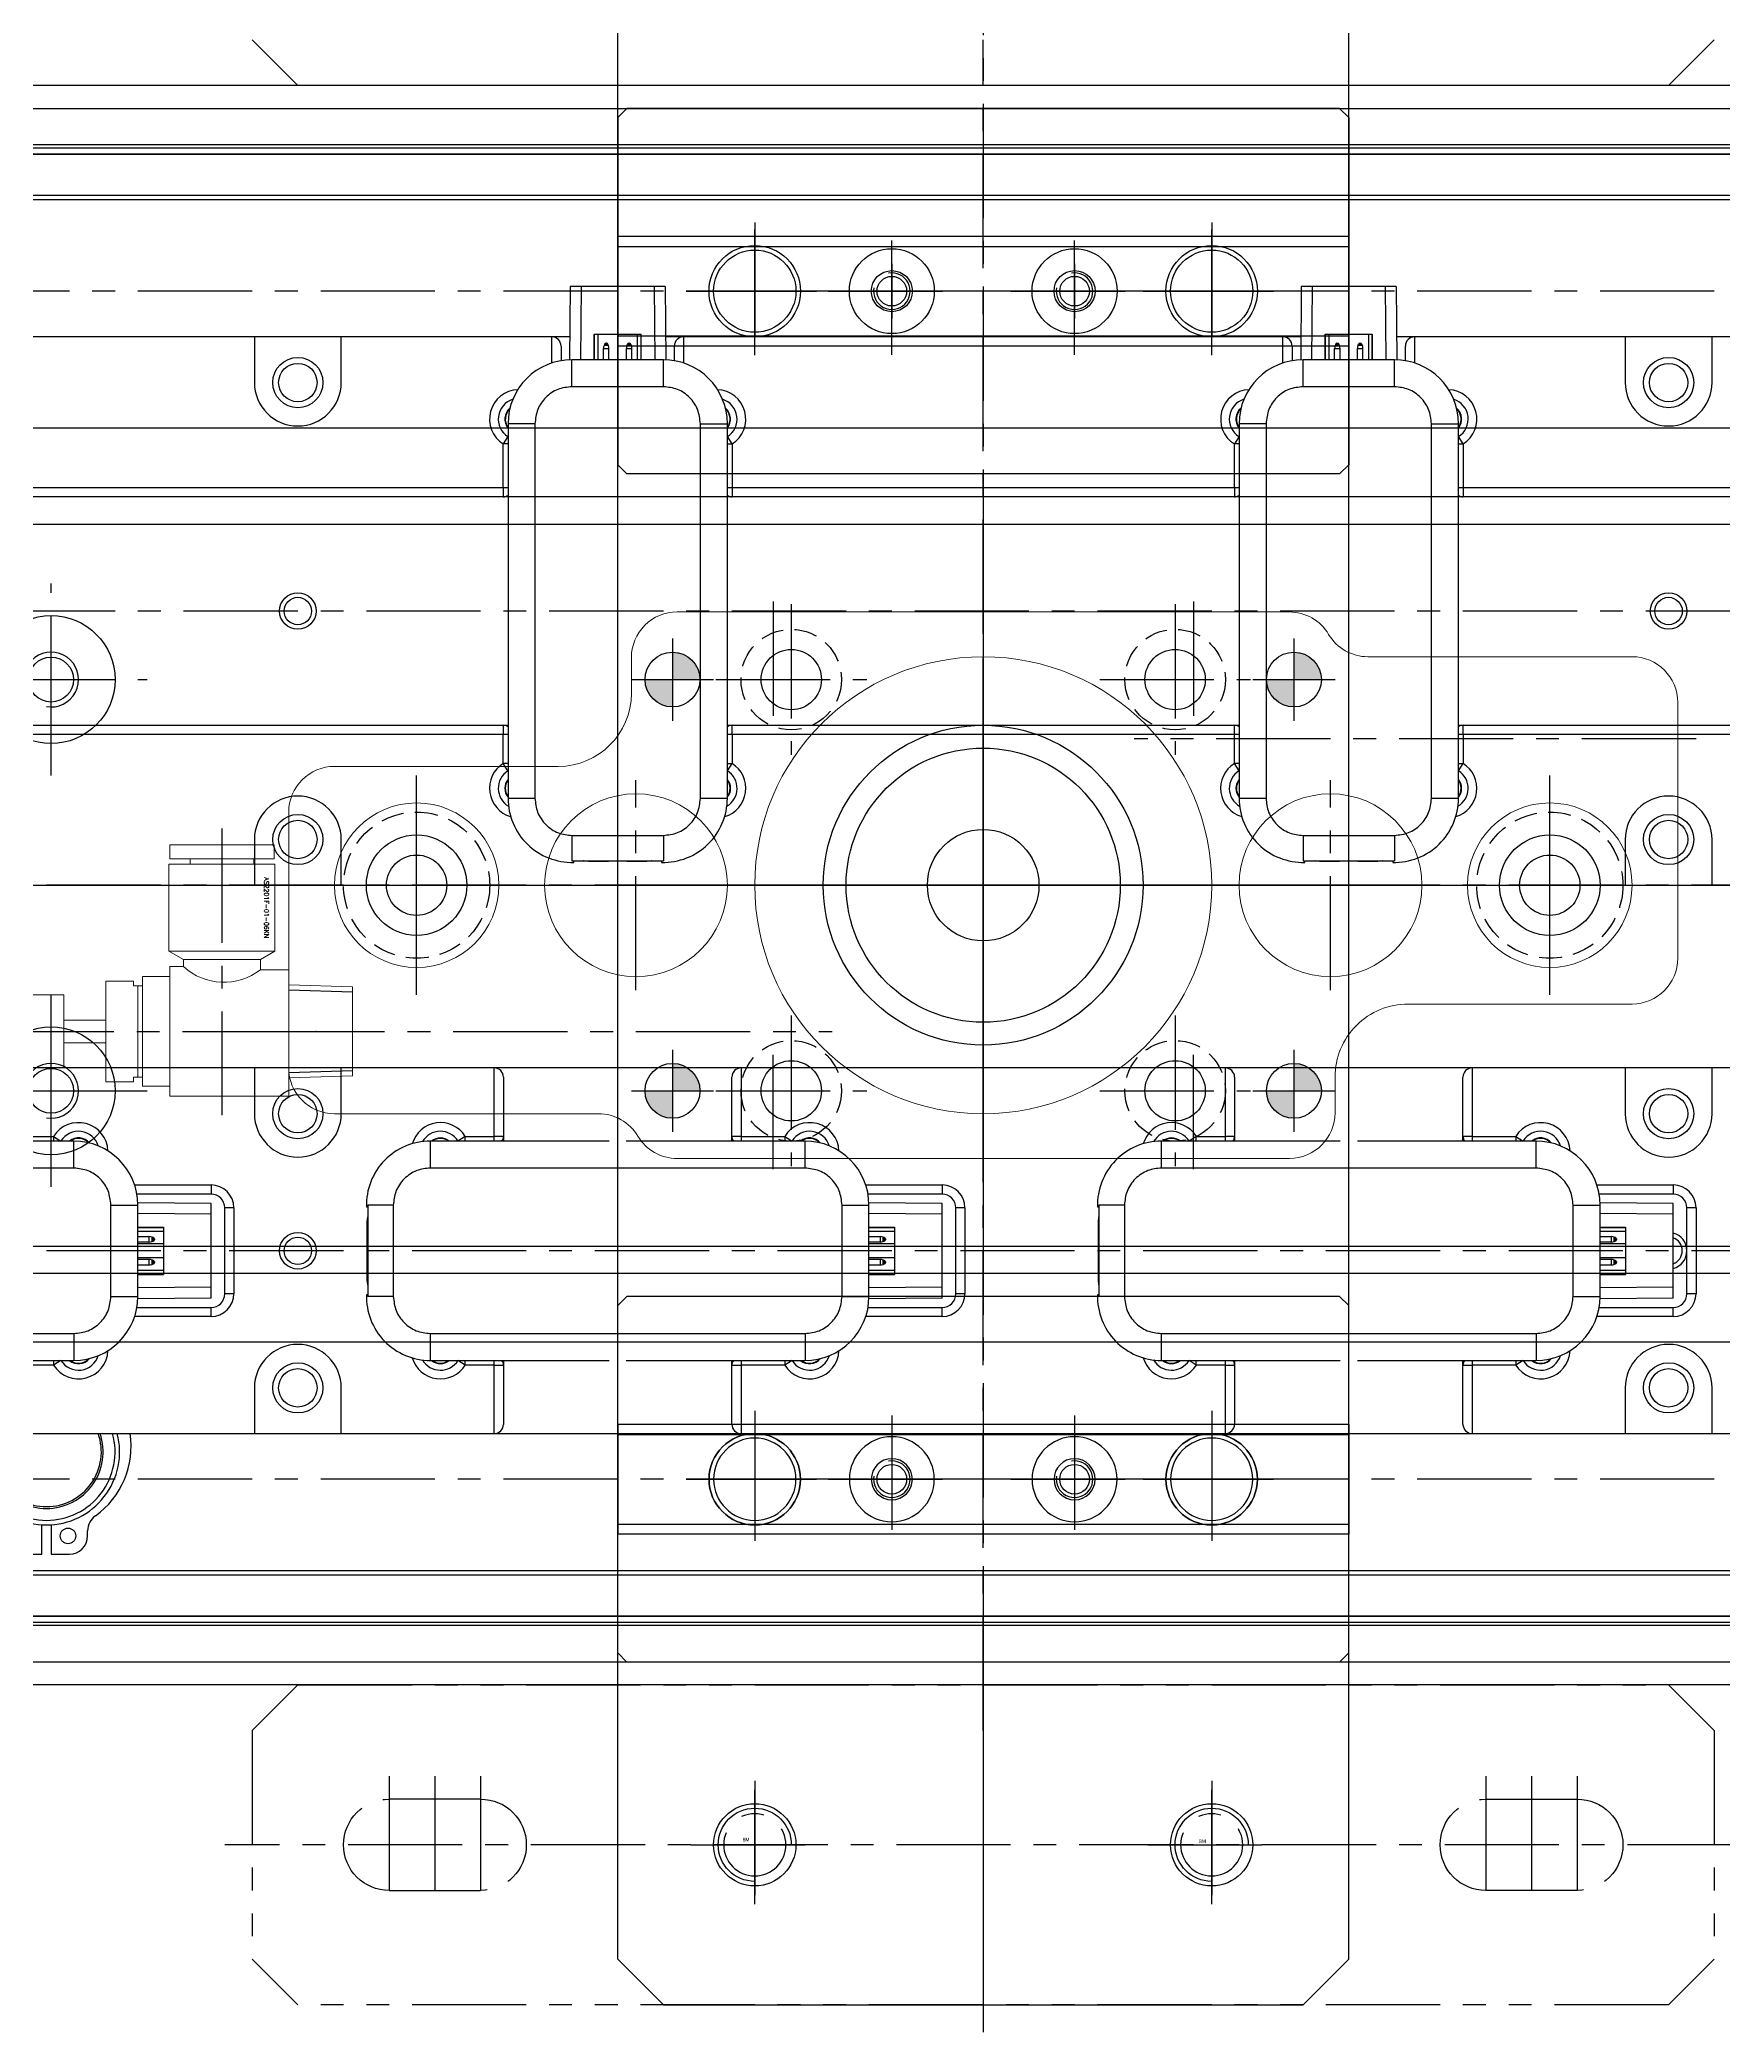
# Model space of a CAD drawing. Header units: inches. Extents: x 0 to 23821, y 0 to 11279.
# Drawn here: x 5733.9 to 5918.1, y 5067.3 to 5285.3 of the extents above; entities that cross this region are included whole.
import ezdxf
from ezdxf.enums import TextEntityAlignment as Align

# ---------------------------------------------------------------- set-up
doc = ezdxf.new("R2010")
doc.units = ezdxf.units.IN
doc.header["$LTSCALE"] = 10
doc.header["$MEASUREMENT"] = 0
for name, pattern in [('CENTER', [2, 1.25, -0.25, 0.25, -0.25]), ('HIDDEN', [0.375, 0.25, -0.125]), ('PHANTOM', [2.5, 1.25, -0.25, 0.25, -0.25, 0.25, -0.25])]:
    doc.linetypes.add(name, pattern=pattern)
for name, color, linetype in [('11', 1, 'CENTER'), ('22', 2, 'HIDDEN'), ('44', 4, 'Continuous'), ('66', 6, 'PHANTOM'), ('B', 123, 'Continuous'), ('G', 231, 'Continuous'), ('P', 142, 'Continuous'), ('T', 3, 'Continuous'), ('Y', 60, 'Continuous')]:
    doc.layers.add(name, color=color, linetype=linetype)
doc.layers.add('88', color=35, linetype='Continuous', lineweight=5)
doc.styles.add('H', font='romans.shx', dxfattribs={"bigfont": 'whgtxt.shx'})
doc.styles.add('SCI', font='')
doc.styles.get('SCI').set_extended_font_data('Gulim')

# ---------------------------------------------------------------- blocks, each defined once
blk = doc.blocks.new('A$C21f345d0')
for p, q in [((6520, -12), (280, -12)), ((6520, -57), (280, -57)), ((6520, -142), (280, -142)), ((6520, -187), (280, -187))]:
    blk.add_line(p, q)
at = {"layer": '11'}
for p, q in [((6520, -34.5), (280, -34.5)), ((279.95, -99.5), (6520, -99.5)), ((6520, -164.5), (280, -164.5))]:
    blk.add_line(p, q, dxfattribs=at)
at = {"layer": 'B'}
for p, q in [((6520, -19.5), (280, -19.5)), ((6520, -49.5), (280, -49.5)), ((6520, -149.5), (280, -149.5)), ((6520, -179.5), (280, -179.5))]:
    blk.add_line(p, q, dxfattribs=at)
at = {"layer": 'G'}
for p, q in [((6520, -18.5), (280, -18.5)), ((6520, -180.5), (280, -180.5))]:
    blk.add_line(p, q, dxfattribs=at)
blk = doc.blocks.new('A$Ce158b9f5')
for p, q in [((15, 177.5), (325, 177.5)), ((330.63, 173.13), (9.37, 173.13)), ((14.5, 168), (325.5, 168)), ((325, 167.5), (15, 167.5)), ((124.81, 158), (124.74, 150)), ((135.19, 158), (124.81, 158)), ((126.01, 158), (125.94, 150)), ((133.99, 158), (134.06, 150)), ((135.19, 158), (135.26, 150)), ((204.81, 158), (204.74, 150)), ((215.19, 158), (204.81, 158)), ((206.01, 158), (205.94, 150)), ((213.99, 158), (214.06, 150)), ((215.19, 158), (215.26, 150)), ((127.42, 150), (127.42, 152.8)), ((127.42, 152.8), (132.58, 152.8)), ((127.45, 150), (127.45, 152.8)), ((127.85, 150), (127.85, 152.8)), ((132.15, 152.8), (132.15, 150)), ((132.55, 152.8), (132.55, 150)), ((132.58, 150), (132.58, 152.8)), ((207.42, 150), (207.42, 152.8)), ((207.42, 152.8), (212.58, 152.8)), ((207.45, 150), (207.45, 152.8)), ((207.85, 150), (207.85, 152.8)), ((212.15, 152.8), (212.15, 150)), ((212.55, 152.8), (212.55, 150)), ((212.58, 150), (212.58, 152.8)), ((90.25, 152.5), (57.2, 152.5)), ((90.25, 152.5), (90.25, 147.5)), ((99.75, 152.5), (90.25, 152.5)), ((99.75, 147.5), (99.75, 152.5)), ((122.8, 152.5), (99.75, 152.5)), ((124.77, 152.5), (122.8, 152.5)), ((122.8, 149.65), (122.8, 152.5)), ((123.8, 151.5), (123.8, 149.9)), ((128.45, 150), (128.45, 151.21)), ((128.45, 151.21), (129.05, 151.21)), ((128.56, 151.7), (128.51, 151.55)), ((128.99, 151.55), (128.51, 151.55)), ((128.94, 151.7), (128.56, 151.7)), ((128.71, 151.8), (128.79, 151.8)), ((128.99, 151.55), (128.94, 151.7)), ((129.05, 150), (129.05, 151.21)), ((130.95, 151.21), (131.55, 151.21)), ((130.95, 150), (130.95, 151.21)), ((131.01, 151.55), (131.06, 151.7)), ((131.49, 151.55), (131.01, 151.55)), ((131.44, 151.7), (131.06, 151.7)), ((131.21, 151.8), (131.29, 151.8)), ((131.44, 151.7), (131.49, 151.55)), ((131.55, 150), (131.55, 151.21)), ((137.2, 152.5), (135.23, 152.5)), ((136.2, 149.9), (136.2, 151.5)), ((202.8, 152.5), (137.2, 152.5)), ((137.2, 152.5), (137.2, 149.65)), ((204.77, 152.5), (202.8, 152.5)), ((202.8, 149.65), (202.8, 152.5)), ((203.8, 151.5), (203.8, 149.9)), ((208.45, 150), (208.45, 151.21)), ((208.45, 151.21), (209.05, 151.21)), ((208.56, 151.7), (208.51, 151.55)), ((208.99, 151.55), (208.51, 151.55)), ((208.94, 151.7), (208.56, 151.7)), ((208.71, 151.8), (208.79, 151.8)), ((208.99, 151.55), (208.94, 151.7)), ((209.05, 150), (209.05, 151.21)), ((210.95, 151.21), (211.55, 151.21)), ((210.95, 150), (210.95, 151.21)), ((211.01, 151.55), (211.06, 151.7)), ((211.49, 151.55), (211.01, 151.55)), ((211.44, 151.7), (211.06, 151.7)), ((211.21, 151.8), (211.29, 151.8)), ((211.44, 151.7), (211.49, 151.55)), ((211.55, 150), (211.55, 151.21)), ((217.2, 152.5), (215.23, 152.5)), ((216.2, 149.9), (216.2, 151.5)), ((240.25, 152.5), (217.2, 152.5)), ((217.2, 152.5), (217.2, 149.65)), ((240.25, 152.5), (240.25, 147.5)), ((249.75, 152.5), (240.25, 152.5)), ((249.75, 147.5), (249.75, 152.5)), ((282.8, 152.5), (249.75, 152.5)), ((135, 150), (125, 150)), ((125, 147.05), (125, 150)), ((135, 147.05), (135, 150)), ((215, 150), (205, 150)), ((205, 147.05), (205, 150)), ((215, 147.05), (215, 150)), ((135, 147.05), (125, 147.05)), ((215, 147.05), (205, 147.05)), ((118, 143), (118, 102)), ((120.95, 143), (118, 143)), ((120.95, 143), (120.95, 102)), ((139.05, 102), (139.05, 143)), ((139.05, 143), (142, 143)), ((142, 102), (142, 143)), ((198, 143), (198, 102)), ((200.95, 143), (198, 143)), ((200.95, 143), (200.95, 102)), ((219.05, 102), (219.05, 143)), ((219.05, 143), (222, 143)), ((222, 102), (222, 143)), ((117.99, 141.58), (117.48, 140.78)), ((117.48, 136), (117.48, 140.78)), ((118, 140.78), (117.48, 140.78)), ((142, 140.78), (142.52, 140.78)), ((142.52, 140.78), (142.01, 141.58)), ((142.52, 140.78), (142.52, 136)), ((197.99, 141.58), (197.48, 140.78)), ((197.48, 136), (197.48, 140.78)), ((198, 140.78), (197.48, 140.78)), ((222, 140.78), (222.52, 140.78)), ((222.52, 140.78), (222.01, 141.58)), ((222.52, 140.78), (222.52, 136)), ((62.52, 136), (117.48, 136)), ((117.48, 136), (117.48, 135)), ((117.48, 136), (118, 136)), ((142, 136), (142.52, 136)), ((142.52, 136), (197.48, 136)), ((142.52, 136), (142.52, 135)), ((197.48, 136), (197.48, 135)), ((197.48, 136), (198, 136)), ((222, 136), (222.52, 136)), ((222.52, 136), (277.48, 136)), ((222.52, 136), (222.52, 135)), ((117.48, 135), (62.52, 135)), ((118, 135), (117.48, 135)), ((142.52, 135), (142, 135)), ((197.48, 135), (142.52, 135)), ((198, 135), (197.48, 135)), ((222.52, 135), (222, 135)), ((277.48, 135), (222.52, 135)), ((62.52, 110), (117.48, 110)), ((117.48, 110), (117.48, 109)), ((117.48, 110), (118, 110)), ((142, 110), (142.52, 110)), ((142.52, 109), (142.52, 110)), ((142.52, 110), (197.48, 110)), ((197.48, 109), (197.48, 110)), ((197.48, 110), (198, 110)), ((222, 110), (222.52, 110)), ((222.52, 110), (277.48, 110)), ((222.52, 109), (222.52, 110)), ((117.48, 109), (62.52, 109)), ((117.48, 105.82), (117.48, 109)), ((118, 109), (117.48, 109)), ((142.52, 109), (142, 109)), ((142.52, 109), (142.52, 105.82)), ((197.48, 109), (142.52, 109)), ((197.48, 105.82), (197.48, 109)), ((198, 109), (197.48, 109)), ((222.52, 109), (222, 109)), ((277.48, 109), (222.52, 109)), ((222.52, 109), (222.52, 105.82)), ((117.99, 105.02), (117.48, 105.82)), ((118, 105.82), (117.48, 105.82)), ((142, 105.82), (142.52, 105.82)), ((142.01, 105.02), (142.52, 105.82)), ((197.99, 105.02), (197.48, 105.82)), ((198, 105.82), (197.48, 105.82)), ((222, 105.82), (222.52, 105.82)), ((222.01, 105.02), (222.52, 105.82)), ((120.95, 102), (118, 102)), ((142, 102), (139.05, 102)), ((200.95, 102), (198, 102)), ((222, 102), (219.05, 102)), ((90.25, 97.5), (90.25, 92.5)), ((99.75, 92.5), (99.75, 97.5)), ((125, 97.95), (135, 97.95)), ((125, 97.95), (125, 95.16)), ((135, 97.95), (135, 95.16)), ((205, 97.95), (215, 97.95)), ((205, 97.95), (205, 95.16)), ((215, 97.95), (215, 95.16)), ((240.25, 97.5), (240.25, 92.5)), ((249.75, 92.5), (249.75, 97.5)), ((125, 95.16), (135, 95.16)), ((125.19, 95), (125.21, 95.16)), ((126.8, 95.16), (126.8, 95.1)), ((129, 95.1), (126.8, 95.1)), ((133.2, 95.1), (131, 95.1)), ((133.2, 95.16), (133.2, 95.1)), ((134.79, 95.16), (134.81, 95)), ((205, 95.16), (215, 95.16)), ((205.19, 95), (205.21, 95.16)), ((206.8, 95.16), (206.8, 95.1)), ((209, 95.1), (206.8, 95.1)), ((213.2, 95.1), (211, 95.1)), ((213.2, 95.16), (213.2, 95.1)), ((214.79, 95.16), (214.81, 95)), ((35, 92.5), (305, 92.5)), ((315, 72.5), (25, 72.5)), ((90.25, 72.5), (90.25, 67.5)), ((99.75, 67.5), (99.75, 72.5)), ((116.5, 65.02), (116.5, 72.5)), ((143.5, 72.5), (143.5, 65.02)), ((196.5, 65.02), (196.5, 72.5)), ((223.5, 72.5), (223.5, 65.02)), ((240.25, 72.5), (240.25, 67.5)), ((249.75, 67.5), (249.75, 72.5)), ((117.5, 71.5), (117.5, 65.02)), ((142.5, 65.02), (142.5, 71.5)), ((197.5, 71.5), (197.5, 65.02)), ((222.5, 65.02), (222.5, 71.5)), ((70.5, 64.5), (50.94, 64.5)), ((63.5, 65.02), (68.28, 65.02)), ((68.28, 65.02), (69.08, 64.51)), ((68.28, 65.02), (68.28, 64.5)), ((70.5, 61.55), (70.5, 64.5)), ((129.06, 64.5), (109.5, 64.5)), ((109.5, 61.55), (109.5, 64.5)), ((113.32, 65.02), (112.52, 64.51)), ((113.32, 65.02), (116.5, 65.02)), ((113.32, 64.5), (113.32, 65.02)), ((117.5, 65.02), (116.5, 65.02)), ((116.5, 64.5), (116.5, 65.02)), ((117.5, 65.02), (117.5, 64.5)), ((150.5, 64.5), (130.94, 64.5)), ((143.5, 65.02), (142.5, 65.02)), ((142.5, 64.5), (142.5, 65.02)), ((143.5, 65.02), (148.28, 65.02)), ((143.5, 65.02), (143.5, 64.5)), ((148.28, 65.02), (149.08, 64.51)), ((148.28, 65.02), (148.28, 64.5)), ((150.5, 61.55), (150.5, 64.5)), ((209.06, 64.5), (189.5, 64.5)), ((189.5, 61.55), (189.5, 64.5)), ((193.32, 65.02), (192.52, 64.51)), ((193.32, 65.02), (196.5, 65.02)), ((193.32, 64.5), (193.32, 65.02)), ((197.5, 65.02), (196.5, 65.02)), ((196.5, 64.5), (196.5, 65.02)), ((197.5, 65.02), (197.5, 64.5)), ((230.5, 64.5), (210.94, 64.5)), ((223.5, 65.02), (222.5, 65.02)), ((222.5, 64.5), (222.5, 65.02)), ((223.5, 65.02), (228.28, 65.02)), ((223.5, 65.02), (223.5, 64.5)), ((228.28, 65.02), (229.08, 64.51)), ((228.28, 65.02), (228.28, 64.5)), ((230.5, 61.55), (230.5, 64.5)), ((70.5, 61.55), (29.5, 61.55)), ((150.5, 61.55), (109.5, 61.55)), ((230.5, 61.55), (189.5, 61.55)), ((77.15, 59.7), (85.5, 59.7)), ((85.5, 59.7), (85.5, 58.7)), ((157.15, 59.7), (165.5, 59.7)), ((165.5, 59.7), (165.5, 58.7)), ((237.15, 59.7), (245.5, 59.7)), ((245.5, 59.7), (245.5, 58.7)), ((74.55, 47.5), (74.55, 57.5)), ((74.55, 57.5), (77.5, 57.5)), ((85.5, 58.7), (77.4, 58.7)), ((85.5, 57.69), (77.5, 57.76)), ((77.5, 47.5), (77.5, 57.5)), ((88, 57.2), (87, 57.2)), ((87, 47.8), (87, 57.2)), ((88, 57.2), (88, 47.8)), ((102.5, 57.31), (102.66, 57.29)), ((102.66, 57.5), (102.66, 47.5)), ((105.45, 57.5), (102.66, 57.5)), ((105.45, 57.5), (105.45, 47.5)), ((154.55, 47.5), (154.55, 57.5)), ((154.55, 57.5), (157.5, 57.5)), ((165.5, 58.7), (157.4, 58.7)), ((165.5, 57.69), (157.5, 57.76)), ((157.5, 47.5), (157.5, 57.5)), ((167, 47.8), (167, 57.2)), ((168, 57.2), (167, 57.2)), ((168, 57.2), (168, 47.8)), ((182.5, 57.31), (182.66, 57.29)), ((182.66, 57.5), (182.66, 47.5)), ((185.45, 57.5), (182.66, 57.5)), ((185.45, 57.5), (185.45, 47.5)), ((234.55, 47.5), (234.55, 57.5)), ((234.55, 57.5), (237.5, 57.5)), ((245.5, 58.7), (237.4, 58.7)), ((245.5, 57.69), (237.5, 57.76)), ((237.5, 47.5), (237.5, 57.5)), ((248, 57.2), (247, 57.2)), ((247, 47.8), (247, 57.2)), ((248, 57.2), (248, 47.8)), ((85.5, 56.49), (77.5, 56.56)), ((77.5, 55.08), (80.3, 55.08)), ((77.5, 55.05), (80.3, 55.05)), ((77.5, 54.65), (80.3, 54.65)), ((80.3, 55.08), (80.3, 49.92)), ((85.5, 48.51), (85.5, 56.49)), ((102.6, 49.3), (102.6, 55.7)), ((102.6, 55.7), (102.66, 55.7)), ((165.5, 56.49), (157.5, 56.56)), ((157.5, 55.08), (160.3, 55.08)), ((157.5, 55.05), (160.3, 55.05)), ((157.5, 54.65), (160.3, 54.65)), ((160.3, 55.08), (160.3, 49.92)), ((165.5, 48.51), (165.5, 56.49)), ((182.6, 49.3), (182.6, 55.7)), ((182.6, 55.7), (182.66, 55.7)), ((245.5, 56.49), (237.5, 56.56)), ((237.5, 55.08), (240.3, 55.08)), ((237.5, 55.05), (240.3, 55.05)), ((237.5, 54.65), (240.3, 54.65)), ((240.3, 55.08), (240.3, 49.92)), ((245.5, 48.51), (245.5, 56.49)), ((77.5, 54.05), (78.71, 54.05)), ((78.71, 53.45), (77.5, 53.45)), ((80.3, 53.25), (77.5, 53.25)), ((78.71, 54.05), (78.71, 53.45)), ((79.05, 53.51), (79.05, 53.99)), ((79.2, 53.94), (79.05, 53.99)), ((79.05, 53.51), (79.2, 53.56)), ((79.2, 53.56), (79.2, 53.94)), ((79.3, 53.79), (79.3, 53.71)), ((157.5, 54.05), (158.71, 54.05)), ((158.71, 53.45), (157.5, 53.45)), ((160.3, 53.25), (157.5, 53.25)), ((158.71, 54.05), (158.71, 53.45)), ((159.05, 53.51), (159.05, 53.99)), ((159.2, 53.94), (159.05, 53.99)), ((159.05, 53.51), (159.2, 53.56)), ((159.2, 53.56), (159.2, 53.94)), ((159.3, 53.79), (159.3, 53.71)), ((237.5, 54.05), (238.71, 54.05)), ((238.71, 53.45), (237.5, 53.45)), ((240.3, 53.25), (237.5, 53.25)), ((238.71, 54.05), (238.71, 53.45)), ((239.05, 53.51), (239.05, 53.99)), ((239.2, 53.94), (239.05, 53.99)), ((239.05, 53.51), (239.2, 53.56)), ((239.2, 53.56), (239.2, 53.94)), ((239.3, 53.79), (239.3, 53.71)), ((77.5, 51.75), (80.3, 51.75)), ((78.71, 51.55), (77.5, 51.55)), ((77.5, 50.95), (78.71, 50.95)), ((80.3, 50.35), (77.5, 50.35)), ((78.71, 51.55), (78.71, 50.95)), ((79.05, 51.01), (79.05, 51.49)), ((79.05, 51.49), (79.2, 51.44)), ((79.2, 51.06), (79.05, 51.01)), ((79.2, 51.06), (79.2, 51.44)), ((79.3, 51.29), (79.3, 51.21)), ((157.5, 51.75), (160.3, 51.75)), ((158.71, 51.55), (157.5, 51.55)), ((157.5, 50.95), (158.71, 50.95)), ((160.3, 50.35), (157.5, 50.35)), ((158.71, 51.55), (158.71, 50.95)), ((159.05, 51.01), (159.05, 51.49)), ((159.05, 51.49), (159.2, 51.44)), ((159.2, 51.06), (159.05, 51.01)), ((159.2, 51.06), (159.2, 51.44)), ((159.3, 51.29), (159.3, 51.21)), ((237.5, 51.75), (240.3, 51.75)), ((238.71, 51.55), (237.5, 51.55)), ((237.5, 50.95), (238.71, 50.95)), ((240.3, 50.35), (237.5, 50.35)), ((238.71, 51.55), (238.71, 50.95)), ((239.05, 51.01), (239.05, 51.49)), ((239.05, 51.49), (239.2, 51.44)), ((239.2, 51.06), (239.05, 51.01)), ((239.2, 51.06), (239.2, 51.44)), ((239.3, 51.29), (239.3, 51.21)), ((80.3, 49.95), (77.5, 49.95)), ((77.5, 49.92), (80.3, 49.92)), ((85.5, 48.51), (77.5, 48.44)), ((102.6, 49.3), (102.66, 49.3)), ((160.3, 49.95), (157.5, 49.95)), ((157.5, 49.92), (160.3, 49.92)), ((165.5, 48.51), (157.5, 48.44)), ((182.6, 49.3), (182.66, 49.3)), ((240.3, 49.95), (237.5, 49.95)), ((237.5, 49.92), (240.3, 49.92)), ((245.5, 48.51), (237.5, 48.44)), ((74.55, 47.5), (77.5, 47.5)), ((77.4, 46.3), (85.5, 46.3)), ((85.5, 47.31), (77.5, 47.24)), ((85.5, 45.3), (85.5, 46.3)), ((88, 47.8), (87, 47.8)), ((102.66, 47.71), (102.5, 47.69)), ((105.45, 47.5), (102.66, 47.5)), ((154.55, 47.5), (157.5, 47.5)), ((157.4, 46.3), (165.5, 46.3)), ((165.5, 47.31), (157.5, 47.24)), ((165.5, 45.3), (165.5, 46.3)), ((168, 47.8), (167, 47.8)), ((182.66, 47.71), (182.5, 47.69)), ((185.45, 47.5), (182.66, 47.5)), ((234.55, 47.5), (237.5, 47.5)), ((237.4, 46.3), (245.5, 46.3)), ((245.5, 47.31), (237.5, 47.24)), ((245.5, 45.3), (245.5, 46.3)), ((248, 47.8), (247, 47.8)), ((85.5, 45.3), (77.15, 45.3)), ((165.5, 45.3), (157.15, 45.3)), ((245.5, 45.3), (237.15, 45.3)), ((29.5, 43.45), (70.5, 43.45)), ((70.5, 43.45), (70.5, 40.5)), ((109.5, 43.45), (150.5, 43.45)), ((109.5, 40.5), (109.5, 43.45)), ((150.5, 43.45), (150.5, 40.5)), ((189.5, 43.45), (230.5, 43.45)), ((189.5, 40.5), (189.5, 43.45)), ((230.5, 43.45), (230.5, 40.5)), ((50.94, 40.5), (70.5, 40.5)), ((68.28, 39.98), (63.5, 39.98)), ((68.28, 40.5), (68.28, 39.98)), ((69.08, 40.49), (68.28, 39.98)), ((109.5, 40.5), (129.06, 40.5)), ((113.32, 39.98), (112.52, 40.49)), ((113.32, 39.98), (113.32, 40.5)), ((116.5, 39.98), (113.32, 39.98)), ((116.5, 39.98), (116.5, 40.5)), ((116.5, 32.5), (116.5, 39.98)), ((116.5, 39.98), (117.5, 39.98)), ((117.5, 40.5), (117.5, 39.98)), ((117.5, 39.98), (117.5, 33.5)), ((130.94, 40.5), (150.5, 40.5)), ((142.5, 39.98), (142.5, 40.5)), ((142.5, 39.98), (143.5, 39.98)), ((142.5, 33.5), (142.5, 39.98)), ((143.5, 40.5), (143.5, 39.98)), ((143.5, 39.98), (143.5, 32.5)), ((148.28, 39.98), (143.5, 39.98)), ((148.28, 40.5), (148.28, 39.98)), ((149.08, 40.49), (148.28, 39.98)), ((189.5, 40.5), (209.06, 40.5)), ((193.32, 39.98), (192.52, 40.49)), ((193.32, 39.98), (193.32, 40.5)), ((196.5, 39.98), (193.32, 39.98)), ((196.5, 39.98), (196.5, 40.5)), ((196.5, 32.5), (196.5, 39.98)), ((196.5, 39.98), (197.5, 39.98)), ((197.5, 40.5), (197.5, 39.98)), ((197.5, 39.98), (197.5, 33.5)), ((210.94, 40.5), (230.5, 40.5)), ((222.5, 39.98), (222.5, 40.5)), ((222.5, 39.98), (223.5, 39.98)), ((222.5, 33.5), (222.5, 39.98)), ((223.5, 40.5), (223.5, 39.98)), ((223.5, 39.98), (223.5, 32.5)), ((228.28, 39.98), (223.5, 39.98)), ((228.28, 40.5), (228.28, 39.98)), ((229.08, 40.49), (228.28, 39.98)), ((90.25, 37.5), (90.25, 32.5)), ((99.75, 32.5), (99.75, 37.5)), ((240.25, 37.5), (240.25, 32.5)), ((249.75, 32.5), (249.75, 37.5)), ((25, 32.5), (315, 32.5)), ((67, 19.3), (67, 22.52)), ((68, 22.52), (68, 19.3)), ((72, 21.3), (72, 21.87)), ((15, 17.5), (325, 17.5)), ((65, 19.3), (67, 19.3)), ((68, 19.3), (70, 19.3)), ((325.5, 17), (14.5, 17)), ((9.37, 11.87), (330.63, 11.87)), ((325, 7.5), (15, 7.5))]:
    blk.add_line(p, q)
at = {"flags": 128}
for points in [[(126.8, 95.1), (126.31, 95.15), (126.27, 95.16)], [(133.73, 95.16), (133.69, 95.15), (133.2, 95.1)], [(206.8, 95.1), (206.31, 95.15), (206.27, 95.16)], [(213.73, 95.16), (213.69, 95.15), (213.2, 95.1)], [(102.6, 55.7), (102.65, 56.19), (102.66, 56.23)], [(182.6, 55.7), (182.65, 56.19), (182.66, 56.23)], [(102.66, 48.77), (102.65, 48.81), (102.6, 49.3)], [(182.66, 48.77), (182.65, 48.81), (182.6, 49.3)]]:
    blk.add_lwpolyline(points, dxfattribs=at)
for centre, radius in [((95, 147.5), 2.75), ((95, 147.5), 2.1), ((245, 147.5), 2.75), ((245, 147.5), 2.1), ((95, 122.5), 2), ((245, 122.5), 2), ((95, 122.5), 1.5), ((245, 122.5), 1.5), ((95, 97.5), 2.75), ((95, 97.5), 2.1), ((245, 97.5), 2.75), ((245, 97.5), 2.1), ((95, 67.5), 2.75), ((245, 67.5), 2.75), ((95, 67.5), 2.1), ((245, 67.5), 2.1), ((95, 52.5), 2), ((95, 52.5), 1.5), ((95, 37.5), 2.75), ((95, 37.5), 2.1), ((245, 37.5), 2.75), ((245, 37.5), 2.1)]:
    blk.add_circle(centre, radius)
for centre, radius, start, end in [((122.8, 151.5), 1, 0, 90), ((129.45, 151.21), 1, 160, 180), ((128.71, 151.65), 0.15, 90, 160), ((128.79, 151.65), 0.15, 20, 90), ((128.05, 151.21), 1, 0, 20), ((131.95, 151.21), 1, 160, 180), ((131.21, 151.65), 0.15, 90, 160), ((131.29, 151.65), 0.15, 20, 90), ((130.55, 151.21), 1, 0, 20), ((137.2, 151.5), 1, 90, 180), ((202.8, 151.5), 1, 0, 90), ((209.45, 151.21), 1, 160, 180), ((208.71, 151.65), 0.15, 90, 160), ((208.79, 151.65), 0.15, 20, 90), ((208.05, 151.21), 1, 0, 20), ((211.95, 151.21), 1, 160, 180), ((211.21, 151.65), 0.15, 90, 160), ((211.29, 151.65), 0.15, 20, 90), ((210.55, 151.21), 1, 0, 20), ((217.2, 151.5), 1, 90, 180), ((125, 143), 7, 90, 180), ((135, 143), 7, 0, 90), ((205, 143), 7, 90, 180), ((215, 143), 7, 0, 90), ((95, 147.5), 4.75, 180, 0), ((119.2, 143.5), 3.22, 92.3296, 237.7055), ((140.8, 143.5), 3.22, 302.2945, 87.6704), ((199.2, 143.5), 3.22, 92.3296, 237.7055), ((220.8, 143.5), 3.22, 302.2945, 87.6704), ((245, 147.5), 4.75, 180, 0), ((119.2, 143.5), 2.27, 107.1614, 237.7055), ((119.2, 143.5), 1.55, 129.767, 219.3275), ((119.2, 143.5), 1.5, 132.4943, 216.8699), ((140.8, 143.5), 2.27, 302.2945, 72.8386), ((140.8, 143.5), 1.55, 320.6725, 50.233), ((140.8, 143.5), 1.5, 323.1301, 47.5057), ((199.2, 143.5), 2.27, 107.1614, 237.7055), ((199.2, 143.5), 1.55, 129.767, 219.3275), ((199.2, 143.5), 1.5, 132.4943, 216.8699), ((220.8, 143.5), 2.27, 302.2945, 72.8386), ((220.8, 143.5), 1.55, 320.6725, 50.233), ((220.8, 143.5), 1.5, 323.1301, 47.5057), ((117.48, 135.91), 0.914, 270.1215, 304.8657), ((142.52, 135.91), 0.914, 235.1343, 269.8785), ((197.48, 135.91), 0.914, 270.1215, 304.8657), ((222.52, 135.91), 0.914, 235.1343, 269.8785), ((117.48, 109.09), 0.914, 55.1343, 89.8785), ((142.52, 109.09), 0.914, 90.1215, 124.8657), ((197.48, 109.09), 0.914, 55.1343, 89.8785), ((222.52, 109.09), 0.914, 90.1215, 124.8657), ((119.2, 103.1), 3.22, 122.2945, 253.5613), ((119.2, 103.1), 2.27, 122.2945, 239.6863), ((140.8, 103.1), 3.22, 286.4387, 57.7055), ((140.8, 103.1), 2.27, 300.3137, 57.7055), ((199.2, 103.1), 3.22, 122.2945, 253.5613), ((199.2, 103.1), 2.27, 122.2945, 239.6863), ((220.8, 103.1), 3.22, 286.4387, 57.7055), ((220.8, 103.1), 2.27, 300.3137, 57.7055), ((119.2, 103.1), 1.55, 140.6725, 219.3275), ((119.2, 103.1), 1.5, 143.1301, 216.8699), ((140.8, 103.1), 1.55, 320.6725, 39.3275), ((140.8, 103.1), 1.5, 323.1301, 36.8699), ((199.2, 103.1), 1.55, 140.6725, 219.3275), ((199.2, 103.1), 1.5, 143.1301, 216.8699), ((220.8, 103.1), 1.55, 320.6725, 39.3275), ((220.8, 103.1), 1.5, 323.1301, 36.8699), ((95, 97.5), 4.75, 0, 180), ((125, 102), 7, 180, 271.5443), ((135, 102), 7, 268.4557, 0), ((205, 102), 7, 180, 271.5443), ((215, 102), 7, 268.4557, 0), ((245, 97.5), 4.75, 0, 180), ((116.5, 71.5), 1, 0, 90), ((143.5, 71.5), 1, 90, 180), ((196.5, 71.5), 1, 0, 90), ((223.5, 71.5), 1, 90, 180), ((71, 63.3), 3.22, 2.3296, 147.7055), ((71, 63.3), 2.27, 17.1614, 147.7055), ((95, 67.5), 4.75, 180, 0), ((110.6, 63.3), 3.22, 32.2945, 163.5613), ((110.6, 63.3), 2.27, 32.2945, 149.6863), ((151, 63.3), 3.22, 2.3296, 147.7055), ((151, 63.3), 2.27, 17.1614, 147.7055), ((190.6, 63.3), 3.22, 32.2945, 163.5613), ((190.6, 63.3), 2.27, 32.2945, 149.6863), ((231, 63.3), 3.22, 2.3296, 147.7055), ((231, 63.3), 2.27, 17.1614, 147.7055), ((245, 67.5), 4.75, 180, 0), ((71, 63.3), 1.55, 39.767, 129.3275), ((71, 63.3), 1.5, 42.4943, 126.8699), ((70.5, 57.5), 7, 0, 90), ((109.5, 57.5), 7, 90, 181.5443), ((110.6, 63.3), 1.55, 50.6725, 129.3275), ((110.6, 63.3), 1.5, 53.1301, 126.8699), ((116.59, 65.02), 0.914, 325.1343, 359.8785), ((143.41, 65.02), 0.914, 180.1215, 214.8657), ((151, 63.3), 1.55, 39.767, 129.3275), ((151, 63.3), 1.5, 42.4943, 126.8699), ((150.5, 57.5), 7, 0, 90), ((189.5, 57.5), 7, 90, 181.5443), ((190.6, 63.3), 1.55, 50.6725, 129.3275), ((190.6, 63.3), 1.5, 53.1301, 126.8699), ((196.59, 65.02), 0.914, 325.1343, 359.8785), ((223.41, 65.02), 0.914, 180.1215, 214.8657), ((231, 63.3), 1.55, 39.767, 129.3275), ((231, 63.3), 1.5, 42.4943, 126.8699), ((230.5, 57.5), 7, 0, 90), ((85.5, 57.2), 2.5, 0, 90), ((165.5, 57.2), 2.5, 0, 90), ((245.5, 57.2), 2.5, 0, 90), ((85.5, 57.2), 1.5, 0, 90), ((165.5, 57.2), 1.5, 0, 90), ((245.5, 57.2), 1.5, 0, 90), ((78.71, 53.05), 1, 70, 90), ((78.71, 54.45), 1, 270, 290), ((79.15, 53.79), 0.15, 0, 70), ((79.15, 53.71), 0.15, 290, 360), ((158.71, 53.05), 1, 70, 90), ((158.71, 54.45), 1, 270, 290), ((159.15, 53.79), 0.15, 0, 70), ((159.15, 53.71), 0.15, 290, 360), ((238.71, 53.05), 1, 70, 90), ((238.71, 54.45), 1, 270, 290), ((239.15, 53.79), 0.15, 0, 70), ((239.15, 53.71), 0.15, 290, 360), ((245, 52.5), 2, 0, 75.5225), ((245, 52.5), 1.5, 289.4712, 70.5288), ((245, 52.5), 2, 284.4775, 0), ((78.71, 50.55), 1, 70, 90), ((78.71, 51.95), 1, 270, 290), ((79.15, 51.29), 0.15, 0, 70), ((79.15, 51.21), 0.15, 290, 0), ((158.71, 50.55), 1, 70, 90), ((158.71, 51.95), 1, 270, 290), ((159.15, 51.29), 0.15, 0, 70), ((159.15, 51.21), 0.15, 290, 0), ((238.71, 50.55), 1, 70, 90), ((238.71, 51.95), 1, 270, 290), ((239.15, 51.29), 0.15, 0, 70), ((239.15, 51.21), 0.15, 290, 0), ((70.5, 47.5), 7, 270, 0), ((85.5, 47.8), 2.5, 270, 0), ((85.5, 47.8), 1.5, 270, 0), ((109.5, 47.5), 7, 178.4557, 270), ((150.5, 47.5), 7, 270, 0), ((165.5, 47.8), 2.5, 270, 0), ((165.5, 47.8), 1.5, 270, 0), ((189.5, 47.5), 7, 178.4557, 270), ((230.5, 47.5), 7, 270, 0), ((245.5, 47.8), 2.5, 270, 0), ((245.5, 47.8), 1.5, 270, 0), ((71, 41.7), 3.22, 212.2945, 357.6704), ((95, 37.5), 4.75, 0, 180), ((151, 41.7), 3.22, 212.2945, 357.6704), ((231, 41.7), 3.22, 212.2945, 357.6704), ((245, 37.5), 4.75, 0, 180), ((71, 41.7), 2.27, 212.2945, 342.8386), ((71, 41.7), 1.55, 230.6725, 320.233), ((71, 41.7), 1.5, 233.1301, 317.5057), ((110.6, 41.7), 3.22, 196.4387, 327.7055), ((110.6, 41.7), 2.27, 210.3137, 327.7055), ((110.6, 41.7), 1.55, 230.6725, 309.3275), ((110.6, 41.7), 1.5, 233.1301, 306.8699), ((116.59, 39.98), 0.914, 0.1215, 34.8657), ((143.41, 39.98), 0.914, 145.1343, 179.8785), ((151, 41.7), 2.27, 212.2945, 342.8386), ((151, 41.7), 1.55, 230.6725, 320.233), ((151, 41.7), 1.5, 233.1301, 317.5057), ((190.6, 41.7), 3.22, 196.4387, 327.7055), ((190.6, 41.7), 2.27, 210.3137, 327.7055), ((190.6, 41.7), 1.55, 230.6725, 309.3275), ((190.6, 41.7), 1.5, 233.1301, 306.8699), ((196.59, 39.98), 0.914, 0.1215, 34.8657), ((223.41, 39.98), 0.914, 145.1343, 179.8785), ((231, 41.7), 2.27, 212.2945, 342.8386), ((231, 41.7), 1.55, 230.6725, 320.233), ((231, 41.7), 1.5, 233.1301, 317.5057), ((116.5, 33.5), 1, 270, 0), ((143.5, 33.5), 1, 180, 270), ((196.5, 33.5), 1, 270, 0), ((223.5, 33.5), 1, 180, 270), ((67.5, 30.5), 8, 165.5225, 270), ((67.5, 30.5), 7.5, 164.534, 270), ((67.5, 30.5), 6.2, 161.1809, 270), ((67.5, 30.5), 6, 160.5288, 270), ((67.5, 30.5), 8, 270, 14.4775), ((67.5, 30.5), 7.5, 270, 15.466), ((67.5, 30.5), 6.2, 270, 18.8191), ((67.5, 30.5), 6, 270, 19.4712), ((67.5, 31.05), 9.25, 305.2944, 9.0187), ((74, 21.87), 2, 125.2944, 180), ((70, 21.3), 2, 270, 0)]:
    blk.add_arc(centre, radius, start, end)
for points in [[(125, 147.05), (124.47, 146.99), (123.41, 146.87), (122.07, 145.93), (121.13, 144.59), (121.01, 143.53), (120.95, 143)], [(139.05, 143), (138.99, 143.53), (138.87, 144.59), (137.93, 145.93), (136.59, 146.87), (135.53, 146.99), (135, 147.05)], [(205, 147.05), (204.47, 146.99), (203.41, 146.87), (202.07, 145.93), (201.13, 144.59), (201.01, 143.53), (200.95, 143)], [(219.05, 143), (218.99, 143.53), (218.87, 144.59), (217.93, 145.93), (216.59, 146.87), (215.53, 146.99), (215, 147.05)], [(135, 97.95), (135.53, 98.01), (136.59, 98.13), (137.93, 99.07), (138.87, 100.41), (138.99, 101.47), (139.05, 102)], [(215, 97.95), (215.53, 98.01), (216.59, 98.13), (217.93, 99.07), (218.87, 100.41), (218.99, 101.47), (219.05, 102)], [(74.55, 57.5), (74.49, 58.03), (74.37, 59.09), (73.43, 60.43), (72.09, 61.37), (71.03, 61.49), (70.5, 61.55)], [(154.55, 57.5), (154.49, 58.03), (154.37, 59.09), (153.43, 60.43), (152.09, 61.37), (151.03, 61.49), (150.5, 61.55)], [(234.55, 57.5), (234.49, 58.03), (234.37, 59.09), (233.43, 60.43), (232.09, 61.37), (231.03, 61.49), (230.5, 61.55)], [(70.5, 43.45), (71.03, 43.51), (72.09, 43.63), (73.43, 44.57), (74.37, 45.91), (74.49, 46.97), (74.55, 47.5)], [(105.45, 47.5), (105.51, 46.97), (105.63, 45.91), (106.57, 44.57), (107.91, 43.63), (108.97, 43.51), (109.5, 43.45)], [(150.5, 43.45), (151.03, 43.51), (152.09, 43.63), (153.43, 44.57), (154.37, 45.91), (154.49, 46.97), (154.55, 47.5)], [(185.45, 47.5), (185.51, 46.97), (185.63, 45.91), (186.57, 44.57), (187.91, 43.63), (188.97, 43.51), (189.5, 43.45)], [(230.5, 43.45), (231.03, 43.51), (232.09, 43.63), (233.43, 44.57), (234.37, 45.91), (234.49, 46.97), (234.55, 47.5)], [(70.7, 21.3), (70.69, 21.41), (70.66, 21.63), (70.47, 21.92), (70.18, 22.11), (69.85, 22.17), (69.52, 22.11), (69.23, 21.92), (69.04, 21.63), (68.98, 21.3), (69.04, 20.97), (69.23, 20.68), (69.52, 20.49), (69.85, 20.43), (70.18, 20.49), (70.47, 20.68), (70.66, 20.97), (70.69, 21.19), (70.7, 21.3)]]:
    blk.add_open_spline(points, degree=3)
for points, knots in [([(120.95, 102), (121, 101.49), (121.09, 100.71), (121.59, 99.76), (122.12, 99.12), (122.76, 98.59), (123.71, 98.09), (124.49, 98), (125, 97.95)], [0, 0, 0, 0, 0.239457, 0.368361, 0.5, 0.631639, 0.760543, 1, 1, 1, 1]), ([(200.95, 102), (201, 101.49), (201.09, 100.71), (201.59, 99.76), (202.12, 99.12), (202.76, 98.59), (203.71, 98.09), (204.49, 98), (205, 97.95)], [0, 0, 0, 0, 0.239457, 0.368361, 0.5, 0.631639, 0.760543, 1, 1, 1, 1]), ([(109.5, 61.55), (108.99, 61.5), (108.21, 61.41), (107.26, 60.91), (106.62, 60.38), (106.09, 59.74), (105.59, 58.79), (105.5, 58.01), (105.45, 57.5)], [0, 0, 0, 0, 0.239457, 0.368361, 0.5, 0.631639, 0.760543, 1, 1, 1, 1]), ([(189.5, 61.55), (188.99, 61.5), (188.21, 61.41), (187.26, 60.91), (186.62, 60.38), (186.09, 59.74), (185.59, 58.79), (185.5, 58.01), (185.45, 57.5)], [0, 0, 0, 0, 0.2394568, 0.3683607, 0.5, 0.6316393, 0.7605432, 1, 1, 1, 1]), ([(85.5, 56.49), (85.5, 56.64), (85.5, 56.96), (85.5, 57.35), (85.5, 57.63), (85.5, 57.67), (85.5, 57.69)], [0, 0, 0, 0, 0.250002, 0.5, 0.749998, 1, 1, 1, 1]), ([(165.5, 56.49), (165.5, 56.64), (165.5, 56.96), (165.5, 57.35), (165.5, 57.63), (165.5, 57.67), (165.5, 57.69)], [0, 0, 0, 0, 0.2500024, 0.5, 0.7499976, 1, 1, 1, 1]), ([(245.5, 56.49), (245.5, 56.64), (245.5, 56.96), (245.5, 57.35), (245.5, 57.63), (245.5, 57.67), (245.5, 57.69)], [0, 0, 0, 0, 0.2500024, 0.5, 0.7499976, 1, 1, 1, 1]), ([(85.5, 47.31), (85.5, 47.33), (85.5, 47.37), (85.5, 47.65), (85.5, 48.04), (85.5, 48.36), (85.5, 48.51)], [0, 0, 0, 0, 0.250002, 0.5, 0.749998, 1, 1, 1, 1]), ([(165.5, 47.31), (165.5, 47.33), (165.5, 47.37), (165.5, 47.65), (165.5, 48.04), (165.5, 48.36), (165.5, 48.51)], [0, 0, 0, 0, 0.250002, 0.5, 0.749998, 1, 1, 1, 1]), ([(245.5, 47.31), (245.5, 47.33), (245.5, 47.37), (245.5, 47.65), (245.5, 48.04), (245.5, 48.36), (245.5, 48.51)], [0, 0, 0, 0, 0.250002, 0.5, 0.749998, 1, 1, 1, 1])]:
    blk.add_open_spline(points, degree=3, knots=knots)
at = {"layer": '11'}
for p, q in [((170, 0), (170, 185)), ((130, 27.5), (130, 157.5)), ((210, 27.5), (210, 157.5)), ((315, 122.5), (25, 122.5)), ((340, 92.5), (0, 92.5)), ((320, 52.5), (15, 52.5))]:
    blk.add_line(p, q, dxfattribs=at)
at = {"layer": 'Y'}
for p, q in [((13, 172.5), (327, 172.5)), ((13, 12.5), (327, 12.5))]:
    blk.add_line(p, q, dxfattribs=at)
blk = doc.blocks.new('SMTAPM6', base_point=(1696.01, 1983.9))
at = {"color": 7, "linetype": 'Continuous'}
blk.add_circle((1696.01, 1983.9), 2.46, dxfattribs=at)
at = {"layer": '11'}
for p, q in [((1696.01, 1979.4), (1696.01, 1988.4)), ((1691.51, 1983.9), (1700.51, 1983.9))]:
    blk.add_line(p, q, dxfattribs=at)
at = {"layer": 'T', "linetype": 'Continuous'}
blk.add_arc((1696.01, 1983.9), 3, 260.0082, 189.9928, dxfattribs=at)
blk = doc.blocks.new('MDCBM6', base_point=(40751.01, 10879.93))
at = {"color": 7, "linetype": 'Continuous'}
for radius in [5.5, 3.3]:
    blk.add_circle((40751.01, 10879.93), radius, dxfattribs=at)
at = {"layer": '11'}
for p, q in [((40751.01, 10871.68), (40751.01, 10888.18)), ((40742.76, 10879.93), (40759.26, 10879.93))]:
    blk.add_line(p, q, dxfattribs=at)
blk = doc.blocks.new('A$C65A22A5B')
for p, q in [((-150, 39.5), (111, 39.5)), ((-111, -39.5), (150, -39.5))]:
    blk.add_line(p, q)
for centre, radius in [((-102, 22.5), 7), ((0, 0), 15), ((0, 0), 6.1), ((-102, -22.5), 7)]:
    blk.add_circle(centre, radius)
at = {"layer": '11'}
for p, q in [((-102, 12), (-102, 33)), ((-112.5, 22.5), (-91.5, 22.5)), ((0, -22.5), (0, 22.5)), ((-62, -12), (-62, 12)), ((62, -12), (62, 12)), ((-74, 0), (-50, 0)), ((-22.5, 0), (22.5, 0)), ((50, 0), (74, 0))]:
    blk.add_line(p, q, dxfattribs=at)
at = {"layer": '11', "ltscale": 3.15}
for p, q in [((-102, -33), (-102, -12)), ((-112.5, -22.5), (-91.5, -22.5))]:
    blk.add_line(p, q, dxfattribs=at)
at = {"layer": '22'}
for centre in [(-62, 0), (62, 0)]:
    blk.add_circle(centre, 8, dxfattribs=at)
for name, p in [('SMTAPM6', (-102, 22.5)), ('MDCBM6', (-62, 0)), ('MDCBM6', (62, 0)), ('SMTAPM6', (-102, -22.5))]:
    blk.add_blockref(name, p)
blk = doc.blocks.new('A$C1D3868C3')
for p, q in [((-33.5, 29.89), (33.5, 29.89)), ((-38.5, 20.99), (-38.5, 24.89)), ((42.1, 24.99), (71, 24.99)), ((76, 19.99), (76, -8.01)), ((-71, 12.99), (-46.5, 12.99)), ((-76, 7.99), (-76, -20.01)), ((46.5, -13.01), (71, -13.01)), ((38.5, -21.01), (38.5, -24.91)), ((-71, -25.01), (-42.1, -25.01)), ((33.5, -29.91), (-33.5, -29.91))]:
    blk.add_line(p, q)
for centre, radius in [((0, -0.01), 25), ((-62, -0.01), 9), ((-38, -0.01), 10), ((38, -0.01), 10), ((62, -0.01), 9)]:
    blk.add_circle(centre, radius)
for centre, radius, start, end in [((-33.5, 24.89), 5, 90, 180), ((33.5, 24.89), 5, 30.6638, 90), ((42.1, 29.99), 5, 210.6638, 270), ((71, 19.99), 5, 0, 90), ((-46.5, 20.99), 8, 270, 0), ((-71, 7.99), 5, 90, 180), ((71, -8.01), 5, 270, 0), ((46.5, -21.01), 8, 90, 180), ((-71, -20.01), 5, 180, 270), ((-42.1, -30.01), 5, 30.6638, 90), ((33.5, -24.91), 5, 270, 0), ((-33.5, -24.91), 5, 210.6638, 270)]:
    blk.add_arc(centre, radius, start, end)
at = {"layer": '11'}
for p, q in [((0, -37.51), (0, 37.49)), ((-23, 31.05), (-23, 16.07)), ((23, 31.05), (23, 16.07)), ((78, 15.99), (16.52, 15.99)), ((-38, 11.49), (-38, -11.51)), ((38, 11.49), (38, -11.51)), ((-62, 10.49), (-62, -10.51)), ((62, 10.49), (62, -10.51)), ((78, -0.01), (-78, -0.01)), ((-37.5, -0.01), (37.5, -0.01)), ((-78, -16.01), (-16.52, -16.01)), ((-23, -31.06), (-23, -16.08)), ((23, -31.06), (23, -16.08))]:
    blk.add_line(p, q, dxfattribs=at)
blk = doc.blocks.new('AS2211F-01-06KN_AS2201F-01-06S_F')
for p, q in [((-4, 32.1), (4, 32.1)), ((-4, 32.1), (-4, 27.6)), ((4, 27.6), (4, 32.1)), ((4, 27.6), (-4, 27.6)), ((-1.25, 27.6), (-1.25, 23)), ((1.25, 23), (1.25, 27.6)), ((5.5, 23), (-5.5, 23)), ((-5.5, 20), (-5.5, 23)), ((5.5, 23), (5.5, 20)), ((-5, 20), (-5.5, 20)), ((-5, 18.995), (-5, 20)), ((5, 20), (5, 18.995)), ((5.5, 20), (5, 20)), ((6, 18.995), (-6, 18.995)), ((-6, 18.995), (-6, 15.995)), ((5, 19.5), (-5, 19.5)), ((6, 15.995), (6, 18.995)), ((-20.4, 4.6001), (-20.4, 16)), ((-20.4, 16), (-18.9, 16)), ((-18.9, 16), (-18.9, 4.6001)), ((-18.3, 16.1), (-18.3, 4.5)), ((-8.8, 16.1), (-18.3, 16.1)), ((-8.8, 16.1), (-8.8, 4.5001)), ((-7.876, 14.5001), (-8.8, 16.1)), ((7.1, 15.995), (-7.1, 15.995)), ((-7.1, 15.995), (-7.1, 14.5)), ((7.1, 2.9998), (7.1, 15.995)), ((-18.9, 13.7981), (-18.3, 13.7981)), ((-7.876, 14.5001), (-7.876, 6.1001)), ((-7.1, 14.5), (-7.876, 14.5)), ((-18.9, 6.802), (-18.3, 6.802)), ((-20.4, 4.6001), (-18.9, 4.6001)), ((-8.8, 4.5), (-18.3, 4.5)), ((-7.876, 6.1001), (-8.8, 4.5001)), ((-7.876, 6.1001), (-6.75, 6.1001)), ((-6.75, 6.1001), (-6.75, 2.9998)), ((7.1, 2.9998), (-6.75, 2.9998)), ((-4.864, -4.0002), (-5.082, 2.9998)), ((5.083, 2.9997), (4.864, -4.0003)), ((4.864, -4.0002), (-4.864, -4.0002))]:
    blk.add_line(p, q)
blk.add_arc((-11.882, 10.0926), 6.5036, 322.129, 42.6633)
blk.add_point((0, 0))
at = {"layer": '11'}
for p, q in [((0, 34.634), (0, -5.4941)), ((-22.193, 10.3), (9.168, 10.3))]:
    blk.add_line(p, q, dxfattribs=at)
at = {"layer": 'T'}
for p, q in [((-4.283, -4.0002), (-4.501, 2.9998)), ((4.502, 2.9997), (4.283, -4.0003))]:
    blk.add_line(p, q, dxfattribs=at)
blk = doc.blocks.new('A$C6C85299C')
at = {"xscale": -1, "rotation": 270}
blk.add_blockref('AS2211F-01-06KN_AS2201F-01-06S_F', (-3, 0), dxfattribs=at)
blk.add_blockref('AS2211F-01-06KN_AS2201F-01-06S_F', (-3, 0), dxfattribs=at)
at = {"color": 4, "style": 'H'}
blk.add_text('AS2201F-01-06KN', height=0.5, rotation=90, dxfattribs=at).set_placement((2.67, -13.54), align=Align.CENTER)
blk = doc.blocks.new('MDCSM4', base_point=(159210.18, -20101.08))
at = {"color": 7, "linetype": 'Continuous'}
for radius in [4.65, 2.25]:
    blk.add_circle((159210.18, -20101.08), radius, dxfattribs=at)
at = {"layer": '11'}
for p, q in [((159210.18, -20108.05), (159210.18, -20094.1)), ((159203.21, -20101.08), (159217.16, -20101.08))]:
    blk.add_line(p, q, dxfattribs=at)
blk = doc.blocks.new('A$C02CF22F7')
for p, q in [((-40, -6), (-40, 6)), ((40, 6), (-40, 6)), ((40, -6), (40, 6)), ((40, -6), (-40, -6))]:
    blk.add_line(p, q)
for centre in [(-25, 0), (25, 0)]:
    blk.add_circle(centre, 5)
at = {"layer": '11'}
for p, q in [((-25, -7), (-25, 7)), ((25, -7), (25, 7)), ((32, 0), (-32, 0)), ((-32, 0), (-18, 0)), ((-14, 0), (-6, 0)), ((14, 0), (6, 0))]:
    blk.add_line(p, q, dxfattribs=at)
for p in [(-10, 0), (10, 0)]:
    blk.add_blockref('MDCSM4', p)
blk = doc.blocks.new('A$C5A220EFD')
for p, q in [((0, 19), (1, 20)), ((79, 20), (1, 20)), ((79, 20), (80, 19)), ((0, 19), (0, -19)), ((80, 19), (80, -19)), ((0, 4.9), (80, 4.9)), ((0, -4.9), (80, -4.9)), ((1, -20), (0, -19)), ((80, -19), (79, -20)), ((79, -20), (1, -20))]:
    blk.add_line(p, q)
for centre in [(15, 0), (65, 0)]:
    blk.add_circle(centre, 4.5)
at = {"layer": '11', "ltscale": 2.025}
for p, q in [((15, -6.75), (15, 6.75)), ((65, -6.75), (65, 6.75)), ((8.25, 0), (21.75, 0)), ((58.25, 0), (71.75, 0))]:
    blk.add_line(p, q, dxfattribs=at)
at = {"layer": '22'}
for p, q in [((80, 6), (0, 6)), ((80, -6), (0, -6))]:
    blk.add_line(p, q, dxfattribs=at)
blk = doc.blocks.new('A$Cde07e962')
h = blk.add_hatch(color=256)
h.paths.add_polyline_path([(34, 19.5), (34, 22.5), (31, 22.5, 0.414214)])
h.paths.add_polyline_path([(37, 22.5, 0.414214), (34, 25.5), (34, 22.5)])
h.paths.add_polyline_path([(34, -25.5), (34, -22.5), (31, -22.5, 0.414214)])
h.paths.add_polyline_path([(37, -22.5, 0.414214), (34, -19.5), (34, -22.5)])
h.paths.add_polyline_path([(-31, 22.5, 0.414214), (-34, 25.5), (-34, 22.5)])
h.paths.add_polyline_path([(-34, 19.5), (-34, 22.5), (-37, 22.5, 0.414214)])
h.paths.add_polyline_path([(-31, -22.5, 0.414214), (-34, -19.5), (-34, -22.5)])
h.paths.add_polyline_path([(-34, -25.5), (-34, -22.5), (-37, -22.5, 0.414214)])
for p, q in [((-40, -117.5), (-40, 117.5)), ((40, -117.5), (40, 117.5)), ((40, 71), (-40, 71)), ((40, 59), (-40, 59)), ((40, -59), (-40, -59)), ((40, -71), (-40, -71)), ((-35, -122.5), (-40, -117.5)), ((40, -117.5), (35, -122.5)), ((-35, -122.5), (35, -122.5))]:
    blk.add_line(p, q)
for centre, radius in [((-25, 65), 5), ((25, 65), 5), ((-10, 65), 1.62), ((10, 65), 1.62), ((-34, 22.5), 3), ((-21, 22.5), 3.3), ((21, 22.5), 3.3), ((34, 22.5), 3), ((0, 0), 17.5), ((-34, -22.5), 3), ((-21, -22.5), 3.3), ((21, -22.5), 3.3), ((34, -22.5), 3), ((-25, -65), 5), ((25, -65), 5), ((-10, -65), 1.62), ((10, -65), 1.62), ((-25, -105), 4.5), ((25, -105), 4.5)]:
    blk.add_circle(centre, radius)
at = {"layer": '11'}
for p, q in [((0, 125.5), (0, -125.5)), ((-25, 72.5), (-25, 57.5)), ((25, 72.5), (25, 57.5)), ((-10, 68), (-10, 62)), ((10, 68), (10, 62)), ((-32.5, 65), (-17.5, 65)), ((-13, 65), (-7, 65)), ((7, 65), (13, 65)), ((17.5, 65), (32.5, 65)), ((-21, 30.75), (-21, 14.25)), ((21, 30.75), (21, 14.25)), ((-34, 27), (-34, 18)), ((34, 27), (34, 18)), ((-38.5, 22.5), (-29.5, 22.5)), ((-29.25, 22.5), (-12.75, 22.5)), ((12.75, 22.5), (29.25, 22.5)), ((29.5, 22.5), (38.5, 22.5)), ((-43, 0), (43, 0)), ((-21, -14.25), (-21, -30.75)), ((21, -14.25), (21, -30.75)), ((-34, -18), (-34, -27)), ((34, -18), (34, -27)), ((-38.5, -22.5), (-29.5, -22.5)), ((-29.25, -22.5), (-12.75, -22.5)), ((12.75, -22.5), (29.25, -22.5)), ((29.5, -22.5), (38.5, -22.5)), ((-25, -57.5), (-25, -72.5)), ((25, -57.5), (25, -72.5)), ((-10, -62), (-10, -68)), ((10, -62), (10, -68)), ((-32.5, -65), (-17.5, -65)), ((-13, -65), (-7, -65)), ((7, -65), (13, -65)), ((17.5, -65), (32.5, -65)), ((-25, -98), (-25, -112)), ((25, -98), (25, -112)), ((-32, -105), (-18, -105)), ((18, -105), (32, -105))]:
    blk.add_line(p, q, dxfattribs=at)
at = {"layer": '22'}
for centre in [(-21, 22.5), (21, 22.5), (-21, -22.5), (21, -22.5)]:
    blk.add_circle(centre, 5.5, dxfattribs=at)
at = {"layer": 'T'}
for centre in [(-10, 65), (10, 65), (-10, -65), (10, -65)]:
    blk.add_arc(centre, 2, 170.0082, 99.9928, dxfattribs=at)
blk = doc.blocks.new('A$Cbe38fbe8')
for name, p in [('A$Cde07e962', (0, 0)), ('A$C02CF22F7', (0, 65)), ('A$C65A22A5B', (0, 0))]:
    blk.add_blockref(name, p)
at = {"ltscale": 0.5}
blk.add_blockref('A$C5A220EFD', (-40, 65), dxfattribs=at)
at = {"ltscale": 0.5, "xscale": -1, "rotation": 180}
blk.add_blockref('A$C5A220EFD', (-40, -65), dxfattribs=at)
at = {"xscale": -1, "rotation": 180}
blk.add_blockref('A$C02CF22F7', (0, -65), dxfattribs=at)
at = {"layer": '88', "rotation": 180}
for name, p in [('A$C1D3868C3', (0, -0.01)), ('A$C6C85299C', (-76, -16))]:
    blk.add_blockref(name, p, dxfattribs=at)
blk = doc.blocks.new('A$C8f6e701c')
for p, q in [((-80, 12.5), (-75, 17.5)), ((75, 17.5), (-75, 17.5)), ((75, 17.5), (80, 12.5)), ((-80, 12.5), (-80, -12.5)), ((80, 12.5), (80, -12.5)), ((-55, 5), (-65, 5)), ((55, 5), (65, 5)), ((-65, -5), (-55, -5)), ((65, -5), (55, -5)), ((-80, -12.5), (-75, -17.5)), ((80, -12.5), (75, -17.5)), ((-75, -17.5), (75, -17.5))]:
    blk.add_line(p, q)
for centre in [(-25, 0), (25, 0)]:
    blk.add_circle(centre, 3.4)
for centre, start, end in [((-65, 0), 90, 270), ((-55, 0), 270, 90), ((55, 0), 90, 270), ((65, 0), 270, 90)]:
    blk.add_arc(centre, 5, start, end)
at = {"layer": '11'}
for p, q in [((0, 20.5), (0, -20.5)), ((-65, 7.5), (-65, -7.5)), ((-60, 7.5), (-60, -7.5)), ((-55, 7.5), (-55, -7.5)), ((55, 7.5), (55, -7.5)), ((60, 7.5), (60, -7.5)), ((65, 7.5), (65, -7.5)), ((-25, -6.5), (-25, 6.5)), ((25, -6.5), (25, 6.5)), ((-83, 0), (83, 0))]:
    blk.add_line(p, q, dxfattribs=at)
at = {"layer": 'T'}
for centre in [(-25, 0), (25, 0)]:
    blk.add_arc(centre, 4, 270, 180, dxfattribs=at)
at = {"layer": '44', "style": 'SCI'}
for p in [(-24.37, 0.2), (25.57, 0.37)]:
    blk.add_text('M8', height=0.394, dxfattribs=at).set_placement(p)
blk = doc.blocks.new('A$Ccf1b08b7')
blk.add_blockref('A$Cbe38fbe8', (0, 0))
at = {"layer": '66', "xscale": -1}
for p in [(0, 105), (0, -105)]:
    blk.add_blockref('A$C8f6e701c', p, dxfattribs=at)
at = {"layer": 'P'}
blk.add_blockref('A$Ce158b9f5', (-170, -92.5), dxfattribs=at)

msp = doc.modelspace()

# ---------------------------------------------------------------- block references
for name, p in [('A$C21f345d0', (1437.14339049, 5292.30962586, -227228.55083111)), ('A$Ccf1b08b7', (5837.14339049, 5192.80962586, -227228.55083111))]:
    msp.add_blockref(name, p)

doc.saveas('drawing.dxf')
